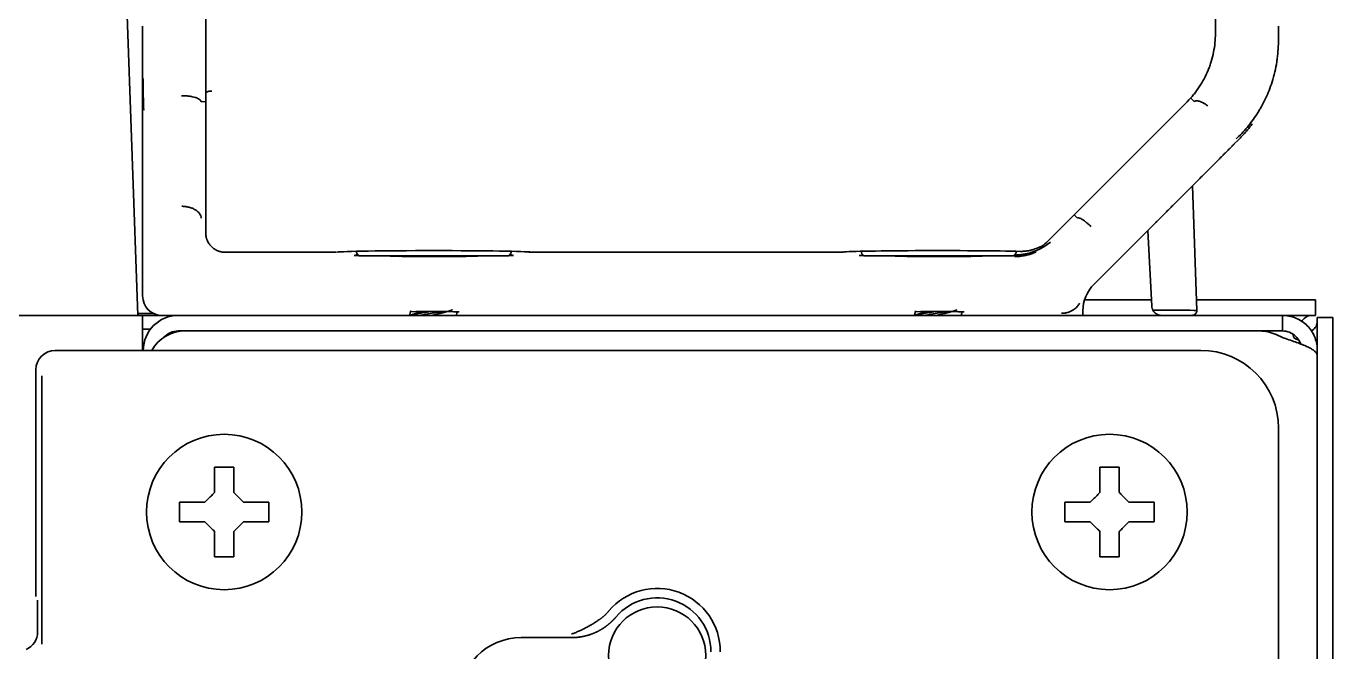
# Model space of a CAD drawing. Header units: inches. Extents: x 90 to 4161, y -506 to 3104.
# Drawn here: x 2934.4 to 3001.7, y 2917.5 to 2949.7 of the extents above; entities that cross this region are included whole.
import ezdxf

# ---------------------------------------------------------------- set-up
doc = ezdxf.new("R2010")
doc.units = ezdxf.units.IN
doc.layers.add('1', color=7, linetype='Continuous', true_color=0xffffff)
doc.layers.add('4', color=7, linetype='Continuous', true_color=0xffffff)

msp = doc.modelspace()

# ---------------------------------------------------------------- linework, layer by layer
at = {"layer": '1', "color": 7, "linetype": 'Continuous', "lineweight": 35}
for p, q in [((2943.641, 2984.101), (2943.641, 2946.283)), ((2995.641, 2949.32), (2995.641, 2984.064)), ((2943.64, 2945.798), (2943.398, 2945.797)), ((2943.709, 2946.283), (2943.641, 2946.283)), ((2943.641, 2946.283), (2943.641, 2939.047)), ((2987.034, 2938.637), (2994.159, 2945.762)), ((2994.373, 2945.974), (2994.545, 2945.8)), ((2940.391, 2943.622), (2940.391, 2945.354)), ((2996.823, 2943.829), (2996.616, 2943.622)), ((2994.458, 2941.464), (2994.682, 2935.056)), ((2988.542, 2939.804), (2988.372, 2939.975)), ((2940.391, 2935.797), (2940.391, 2939.292)), ((2992.285, 2939.292), (2989.398, 2936.404)), ((2992.366, 2935.271), (2992.162, 2939.168)), ((2986.695, 2938.361), (2986.608, 2938.317)), ((2944.65, 2938.047), (2950.381, 2938.047)), ((2950.41, 2938.053), (2950.508, 2938.063)), ((2950.479, 2938.057), (2950.508, 2938.063)), ((2951.541, 2937.869), (2959.241, 2937.869)), ((2960.274, 2938.063), (2960.289, 2938.059)), ((2960.274, 2938.063), (2960.372, 2938.053)), ((2960.289, 2938.059), (2960.387, 2938.05)), ((2960.387, 2938.05), (2976.395, 2938.05)), ((2976.395, 2938.05), (2976.493, 2938.059)), ((2976.41, 2938.053), (2976.508, 2938.063)), ((2976.493, 2938.059), (2976.508, 2938.063)), ((2977.541, 2937.869), (2985.241, 2937.869)), ((2988.812, 2935.025), (2988.808, 2934.797)), ((2992.347, 2935.597), (2988.898, 2935.597)), ((2998.791, 2935.597), (2994.654, 2935.597)), ((2998.791, 2935.597), (3000.791, 2935.597)), ((3000.791, 2935.597), (3000.791, 2934.797)), ((2311.391, 2934.797), (2940.391, 2934.797)), ((2940.391, 2932.997), (2940.391, 2934.797)), ((2942.227, 2934.797), (2941.391, 2934.797)), ((2942.227, 2934.797), (2997.92, 2934.797)), ((2997.92, 2934.797), (2998.765, 2934.797)), ((2998.765, 2934.797), (2999.091, 2934.797)), ((3000.791, 2934.797), (2999.097, 2934.797)), ((3000.891, 2934.697), (3001.691, 2934.697)), ((3000.891, 2932.997), (3000.891, 2934.697)), ((3001.691, 2934.697), (3001.691, 2932.697)), ((2940.391, 2934.096), (2940.801, 2934.096)), ((2942.227, 2933.997), (2997.92, 2933.997)), ((2942.591, 2933.995), (2997.92, 2933.995)), ((2947.191, 2933.995), (2947.191, 2933.997)), ((2954.207, 2933.997), (2954.207, 2933.995)), ((2956.619, 2933.995), (2956.619, 2933.997)), ((2980.207, 2933.997), (2980.207, 2933.995)), ((2982.619, 2933.995), (2982.619, 2933.997)), ((2988.795, 2933.997), (2988.794, 2933.995)), ((2992.191, 2933.997), (2992.191, 2933.995)), ((2998.765, 2933.997), (2997.92, 2933.997)), ((2998.765, 2933.997), (2999.091, 2933.997)), ((2999.091, 2933.656), (2998.765, 2933.808)), ((2935.89, 2932.997), (2994.891, 2932.997)), ((2940.45, 2933.285), (2940.391, 2933.285)), ((2994.891, 2932.997), (2940.391, 2932.997)), ((3000.891, 2932.747), (3000.891, 2932.997)), ((3000.891, 2932.747), (3000.891, 2292.897)), ((3001.691, 2599.711), (3001.691, 2932.697)), ((2934.891, 2920.332), (2934.891, 2931.998)), ((2935.207, 2917.869), (2935.207, 2931.682)), ((2998.891, 2841.492), (2998.891, 2928.997)), ((2998.891, 2928.997), (2998.891, 2842.997)), ((2942.291, 2924.679), (2942.291, 2925.179)), ((2946.891, 2925.179), (2946.891, 2924.679)), ((2987.891, 2924.679), (2987.891, 2925.179)), ((2992.491, 2925.179), (2992.491, 2924.679)), ((2942.291, 2924.179), (2942.291, 2924.679)), ((2946.891, 2924.679), (2946.891, 2924.179)), ((2987.891, 2924.179), (2987.891, 2924.679)), ((2992.491, 2924.679), (2992.491, 2924.179)), ((2934.979, 2920.134), (2934.979, 2918.509)), ((2934.979, 2920.134), (2934.979, 2918.509)), ((2934.979, 2918.509), (2934.979, 2918.509)), ((2962.482, 2918.215), (2959.891, 2918.215))]:
    msp.add_line(p, q, dxfattribs=at)
for centre, radius in [((2944.591, 2924.679), 4), ((2990.191, 2924.679), 4), ((2966.891, 2917.297), 2.5)]:
    msp.add_circle(centre, radius, dxfattribs=at)
for centre, radius, start, end in [((2951.674, 2938.119), 0.283, 184.36395, 241.92751), ((2953.476, 2937.369), 0.5, 69.35766, 90), ((2957.306, 2937.369), 0.5, 90, 110.64234), ((2959.108, 2938.119), 0.283, 298.07249, 355.63605), ((2977.674, 2938.119), 0.283, 184.36395, 241.92751), ((2979.476, 2937.369), 0.5, 69.35766, 90), ((2983.306, 2937.369), 0.5, 90, 110.64234), ((2985.108, 2938.119), 0.283, 298.07249, 355.63605), ((2994.432, 2935.047), 0.25, 270, 2), ((2942.227, 2932.997), 1.8, 90, 179.999), ((2942.591, 2931.995), 2, 90, 149.93297), ((2942.227, 2932.997), 1, 90, 139.03456), ((2997.92, 2931.995), 2, 65, 90), ((2999.891, 2933.797), 0.25, 180, 270), ((2994.891, 2928.997), 4, 0, 90), ((2994.891, 2928.997), 4, 0, 90), ((2966.891, 2917.497), 3.25, 359.72506, 139.87598), ((2966.891, 2917.497), 2.767, 359.72506, 139.87598), ((2959.891, 2914.997), 3.217, 90, 180)]:
    msp.add_arc(centre, radius, start, end, dxfattribs=at)
for centre, major_axis, ratio, start_param, end_param in [((2993.139, 2948.276), (-3.124, -4.07), 0.473404, 1.299842, 1.309701), ((2985.262, 2940.902), (1.148, -2.772), 0.999955, 6.01557, 6.569023), ((2986.372, 2938.763), (0.163, -0.473), 0.995747, 0.000475, 0.204726), ((2985.611, 2940.042), (1.848, -0.766), 0.999566, 5.678377, 5.884902), ((2986.03, 2939.044), (-1.626, -1.249), 0.473047, 1.829921, 1.841407), ((2944.145, 2938.547), (1.116, -0.264), 0.380575, 5.251916, 5.269218), ((2955.391, 2938.045), (5, 0), 0.017455, 0.087266, 3.054326), ((2955.391, 2937.849), (-5, 0), 0.008727, 5.595551, 5.675486), ((2955.391, 2937.85), (2.25, 0), 0.008727, 2.516907, 4.712389), ((2955.391, 2937.85), (2.25, 0), 0.008727, 4.712389, 6.907871), ((2955.391, 2937.849), (-5, 0), 0.008727, 3.749292, 3.829227), ((2981.391, 2938.045), (5, 0), 0.017455, 0.573782, 3.054326), ((2981.391, 2937.849), (-5, 0), 0.008727, 5.595553, 5.669875), ((2981.391, 2937.85), (2.25, 0), 0.008727, 2.516907, 4.712389), ((2981.391, 2937.85), (2.25, 0), 0.008727, 4.712389, 6.907871), ((2981.391, 2937.849), (-5, 0), 0.008727, 3.67098, 3.823514), ((2990.812, 2934.99), (-1.841, 0.782), 0.999823, 5.899274, 6.667096), ((2941.391, 2935.797), (-0.707, -0.707), 0.999695, 5.497939, 7.068431), ((2955.391, 2934.954), (2.25, 0), 0.017455, 0.95304, 2.147184), ((2981.391, 2934.954), (2.25, 0), 0.017455, 0.95304, 2.147184), ((2988.679, 2935.047), (-6.003, -0.009), 0.001452, 3.141641, 4.038282), ((2935.892, 2931.997), (-0.708, 0.708), 0.998783, 5.498396, 7.067974), ((2933.978, 2918.511), (0.709, -0.709), 0.997569, 5.922109, 7.067974)]:
    msp.add_ellipse(centre, major_axis=major_axis, ratio=ratio, start_param=start_param, end_param=end_param, dxfattribs=at)
for points, knots in [([(2940.391, 2945.354), (2940.391, 2945.365), (2940.391, 2945.389), (2940.391, 2945.424), (2940.391, 2945.461), (2940.391, 2945.498), (2940.391, 2945.536), (2940.391, 2945.575), (2940.391, 2945.615), (2940.391, 2945.655), (2940.391, 2945.696), (2940.391, 2945.738), (2940.391, 2945.781), (2940.391, 2945.824), (2940.391, 2945.869), (2940.391, 2945.913), (2940.391, 2945.959), (2940.391, 2946.005), (2940.391, 2946.052), (2940.391, 2946.1), (2940.391, 2946.163), (2940.391, 2946.248), (2940.391, 2946.361), (2940.391, 2946.492), (2940.391, 2946.69), (2940.391, 2946.922), (2940.391, 2947.175), (2940.391, 2947.444), (2940.391, 2947.748), (2940.391, 2948.083), (2940.391, 2948.337), (2940.391, 2948.531), (2940.391, 2948.683), (2940.391, 2948.852), (2940.391, 2948.998), (2940.391, 2949.114), (2940.391, 2949.193), (2940.391, 2949.267), (2940.391, 2949.337), (2940.391, 2949.401), (2940.391, 2949.461), (2940.391, 2949.515), (2940.391, 2949.564), (2940.391, 2949.609), (2940.391, 2949.648), (2940.391, 2949.673), (2940.391, 2949.684)], [0, 0, 0, 0, 0.013179, 0.026356, 0.039529, 0.0527, 0.065868, 0.079034, 0.092197, 0.105359, 0.118519, 0.131676, 0.144832, 0.157987, 0.171139, 0.184291, 0.19744, 0.210588, 0.223735, 0.23688, 0.250024, 0.275281, 0.304535, 0.337783, 0.375028, 0.449528, 0.500014, 0.545331, 0.624998, 0.691882, 0.749985, 0.776818, 0.806595, 0.839319, 0.87499, 0.891178, 0.906401, 0.92066, 0.933954, 0.946284, 0.957649, 0.96805, 0.977485, 0.985955, 0.99346, 1, 1, 1, 1]), ([(2995.641, 2949.308), (2995.641, 2949.144), (2995.633, 2948.982), (2995.601, 2948.66), (2995.577, 2948.501), (2995.514, 2948.184), (2995.475, 2948.027), (2995.416, 2947.832), (2995.404, 2947.793), (2995.379, 2947.716), (2995.366, 2947.677), (2995.324, 2947.562), (2995.295, 2947.486), (2995.202, 2947.26), (2995.134, 2947.114), (2994.982, 2946.829), (2994.9, 2946.69), (2994.766, 2946.487), (2994.696, 2946.388), (2994.623, 2946.29), (2994.573, 2946.225), (2994.547, 2946.193), (2994.418, 2946.035), (2994.309, 2945.913), (2994.194, 2945.797)], [0, 0, 0, 0, 0.125, 0.125, 0.25, 0.25, 0.375, 0.375, 0.40625, 0.40625, 0.4375, 0.4375, 0.5, 0.5, 0.625, 0.625, 0.75, 0.75, 0.8125, 0.84375, 0.84375, 0.875, 0.875, 1, 1, 1, 1]), ([(2998.891, 2948.901), (2998.891, 2948.913), (2998.891, 2948.936), (2998.891, 2948.971), (2998.891, 2949.005), (2998.891, 2949.039), (2998.891, 2949.073), (2998.891, 2949.105), (2998.891, 2949.137), (2998.891, 2949.169), (2998.891, 2949.199), (2998.891, 2949.23), (2998.891, 2949.259), (2998.891, 2949.288), (2998.891, 2949.317), (2998.891, 2949.344), (2998.891, 2949.371), (2998.891, 2949.398), (2998.891, 2949.424), (2998.891, 2949.449), (2998.891, 2949.473), (2998.891, 2949.497), (2998.891, 2949.521), (2998.891, 2949.543), (2998.891, 2949.565), (2998.891, 2949.587), (2998.891, 2949.607), (2998.891, 2949.627), (2998.891, 2949.647), (2998.891, 2949.666), (2998.891, 2949.678), (2998.891, 2949.684)], [0, 0, 0, 0, 0.045822, 0.090837, 0.135046, 0.178447, 0.221042, 0.262828, 0.303807, 0.343977, 0.383338, 0.42189, 0.459633, 0.496565, 0.532688, 0.567999, 0.602498, 0.636186, 0.669061, 0.701124, 0.732373, 0.762807, 0.792428, 0.821233, 0.849223, 0.876396, 0.902752, 0.928292, 0.953013, 0.976916, 1, 1, 1, 1]), ([(2998.885, 2948.903), (2998.885, 2948.726), (2998.878, 2948.549), (2998.857, 2948.284), (2998.848, 2948.195), (2998.827, 2948.02), (2998.815, 2947.932), (2998.775, 2947.67), (2998.707, 2947.324), (2998.613, 2946.983), (2998.56, 2946.814)], [0, 0, 0, 0, 0.25, 0.25, 0.375, 0.375, 0.5, 0.5, 0.75, 1, 1, 1, 1]), ([(2998.891, 2948.901), (2998.891, 2948.891), (2998.891, 2948.881), (2998.891, 2948.862), (2998.891, 2948.853), (2998.891, 2948.825), (2998.891, 2948.807), (2998.891, 2948.782), (2998.89, 2948.774), (2998.89, 2948.757), (2998.89, 2948.75), (2998.89, 2948.727), (2998.89, 2948.712), (2998.89, 2948.698)], [0, 0, 0, 0, 0.125, 0.125, 0.25, 0.25, 0.5, 0.5, 0.625, 0.625, 0.75, 0.75, 1, 1, 1, 1]), ([(2940.446, 2945.356), (2940.445, 2945.388), (2940.444, 2945.421), (2940.441, 2945.487), (2940.438, 2945.587), (2940.435, 2945.688), (2940.429, 2945.891), (2940.426, 2946.029), (2940.421, 2946.239), (2940.419, 2946.345), (2940.417, 2946.452), (2940.416, 2946.524), (2940.415, 2946.56), (2940.412, 2946.741), (2940.411, 2946.886), (2940.409, 2947.032)], [0, 0, 0, 0, 0.0625, 0.0625, 0.125, 0.25, 0.25, 0.5, 0.5, 0.625, 0.6875, 0.6875, 0.75, 0.75, 1, 1, 1, 1]), ([(2998.56, 2946.814), (2998.513, 2946.664), (2998.461, 2946.518), (2998.348, 2946.232), (2998.288, 2946.091), (2998.158, 2945.816), (2998.089, 2945.682), (2997.997, 2945.517), (2997.978, 2945.484), (2997.941, 2945.419), (2997.921, 2945.387), (2997.863, 2945.29), (2997.824, 2945.227), (2997.704, 2945.04), (2997.621, 2944.921), (2997.451, 2944.69), (2997.363, 2944.58), (2997.183, 2944.366), (2997.091, 2944.263), (2996.904, 2944.064), (2996.808, 2943.969), (2996.71, 2943.877)], [0, 0, 0, 0, 0.125, 0.125, 0.25, 0.25, 0.375, 0.375, 0.40625, 0.40625, 0.4375, 0.4375, 0.5, 0.5, 0.625, 0.625, 0.75, 0.75, 0.875, 0.875, 1, 1, 1, 1]), ([(2943.398, 2945.798), (2943.397, 2945.818), (2943.39, 2945.838), (2943.37, 2945.868), (2943.362, 2945.878), (2943.343, 2945.897), (2943.331, 2945.907), (2943.293, 2945.934), (2943.262, 2945.952), (2943.217, 2945.973), (2943.207, 2945.977), (2943.188, 2945.985), (2943.178, 2945.989), (2943.146, 2946.001), (2943.124, 2946.008), (2943.055, 2946.03), (2943.005, 2946.042), (2942.937, 2946.056), (2942.923, 2946.059), (2942.895, 2946.064), (2942.853, 2946.071), (2942.779, 2946.082), (2942.718, 2946.089), (2942.672, 2946.093), (2942.656, 2946.094), (2942.624, 2946.097), (2942.608, 2946.098), (2942.56, 2946.101), (2942.528, 2946.102), (2942.479, 2946.104), (2942.463, 2946.104), (2942.43, 2946.105), (2942.414, 2946.105), (2942.398, 2946.105)], [0, 0, 0, 0, 0.125, 0.125, 0.1875, 0.1875, 0.25, 0.25, 0.375, 0.375, 0.40625, 0.40625, 0.4375, 0.4375, 0.5, 0.5, 0.625, 0.625, 0.65625, 0.65625, 0.6875, 0.75, 0.8125, 0.8125, 0.84375, 0.84375, 0.875, 0.875, 0.9375, 0.9375, 0.96875, 0.96875, 1, 1, 1, 1]), ([(2943.709, 2946.283), (2943.709, 2946.287), (2943.711, 2946.291), (2943.716, 2946.297), (2943.718, 2946.299), (2943.723, 2946.302), (2943.726, 2946.304), (2943.736, 2946.31), (2943.743, 2946.313), (2943.762, 2946.32), (2943.772, 2946.323), (2943.795, 2946.328), (2943.808, 2946.331), (2943.828, 2946.334), (2943.835, 2946.335), (2943.849, 2946.337), (2943.857, 2946.338), (2943.879, 2946.34), (2943.895, 2946.341), (2943.919, 2946.343), (2943.927, 2946.343), (2943.943, 2946.343), (2943.951, 2946.343), (2943.959, 2946.343)], [0, 0, 0, 0, 0.125, 0.125, 0.1875, 0.1875, 0.25, 0.25, 0.375, 0.375, 0.5, 0.5, 0.625, 0.625, 0.6875, 0.6875, 0.75, 0.75, 0.875, 0.875, 0.9375, 0.9375, 1, 1, 1, 1]), ([(2994.546, 2945.801), (2994.559, 2945.813), (2994.591, 2945.833), (2994.633, 2945.842), (2994.669, 2945.844), (2994.681, 2945.844), (2994.707, 2945.843), (2994.72, 2945.841), (2994.761, 2945.835), (2994.791, 2945.828), (2994.837, 2945.813), (2994.853, 2945.808), (2994.887, 2945.795), (2994.903, 2945.788), (2994.954, 2945.765), (2994.989, 2945.747), (2995.044, 2945.717), (2995.062, 2945.706), (2995.099, 2945.684), (2995.118, 2945.672), (2995.146, 2945.653), (2995.16, 2945.643), (2995.175, 2945.633), (2995.184, 2945.627), (2995.189, 2945.623), (2995.213, 2945.606), (2995.231, 2945.593), (2995.25, 2945.578)], [0, 0, 0, 0, 0.125, 0.25, 0.25, 0.3125, 0.3125, 0.375, 0.375, 0.5, 0.5, 0.5625, 0.5625, 0.625, 0.625, 0.75, 0.75, 0.8125, 0.8125, 0.875, 0.875, 0.90625, 0.921875, 0.921875, 0.9375, 0.9375, 1, 1, 1, 1]), ([(2996.859, 2943.865), (2997.01, 2944.017), (2997.156, 2944.179), (2997.377, 2944.448), (2997.457, 2944.55), (2997.534, 2944.654)], [0, 0, 0, 0, 0.631014, 0.631014, 1, 1, 1, 1]), ([(2940.391, 2939.292), (2940.391, 2939.31), (2940.391, 2939.352), (2940.391, 2939.42), (2940.391, 2939.501), (2940.391, 2939.595), (2940.391, 2939.701), (2940.391, 2939.818), (2940.391, 2939.963), (2940.391, 2940.124), (2940.391, 2940.293), (2940.391, 2940.445), (2940.391, 2940.639), (2940.391, 2940.893), (2940.391, 2941.228), (2940.391, 2941.532), (2940.391, 2941.801), (2940.391, 2942.054), (2940.391, 2942.333), (2940.391, 2942.601), (2940.391, 2942.797), (2940.391, 2942.936), (2940.391, 2943.044), (2940.391, 2943.153), (2940.391, 2943.251), (2940.391, 2943.335), (2940.391, 2943.403), (2940.391, 2943.461), (2940.391, 2943.509), (2940.391, 2943.549), (2940.391, 2943.58), (2940.391, 2943.603), (2940.391, 2943.616), (2940.391, 2943.622)], [0, 0, 0, 0, 0.010709, 0.023803, 0.03928, 0.05714, 0.077382, 0.100006, 0.125012, 0.16069, 0.193416, 0.223193, 0.25002, 0.308133, 0.375012, 0.454684, 0.499999, 0.550492, 0.624988, 0.695478, 0.749979, 0.779389, 0.810026, 0.841892, 0.874987, 0.900181, 0.922642, 0.94237, 0.959365, 0.973626, 0.985153, 0.993944, 1, 1, 1, 1]), ([(2996.616, 2943.622), (2996.609, 2943.616), (2996.594, 2943.6), (2996.565, 2943.571), (2996.526, 2943.532), (2996.476, 2943.482), (2996.413, 2943.42), (2996.338, 2943.344), (2996.248, 2943.254), (2996.146, 2943.152), (2996.038, 2943.044), (2995.93, 2942.936), (2995.79, 2942.796), (2995.593, 2942.599), (2995.323, 2942.329), (2995.045, 2942.052), (2994.793, 2941.799), (2994.523, 2941.53), (2994.219, 2941.225), (2993.885, 2940.891), (2993.632, 2940.638), (2993.438, 2940.445), (2993.286, 2940.292), (2993.118, 2940.124), (2992.972, 2939.978), (2992.856, 2939.862), (2992.776, 2939.783), (2992.702, 2939.708), (2992.633, 2939.639), (2992.568, 2939.574), (2992.509, 2939.515), (2992.454, 2939.461), (2992.405, 2939.411), (2992.361, 2939.367), (2992.321, 2939.328), (2992.297, 2939.303), (2992.285, 2939.292)], [0, 0, 0, 0, 0.0061, 0.01531, 0.027667, 0.04322, 0.062032, 0.084179, 0.109751, 0.139649, 0.168791, 0.197137, 0.224648, 0.276341, 0.344632, 0.418422, 0.469345, 0.515612, 0.598152, 0.668476, 0.730211, 0.758888, 0.790823, 0.826032, 0.864529, 0.882031, 0.898505, 0.913948, 0.928354, 0.941722, 0.954048, 0.96533, 0.975568, 0.984759, 0.992903, 1, 1, 1, 1]), ([(2943.403, 2939.799), (2943.403, 2939.84), (2943.395, 2939.879), (2943.376, 2939.938), (2943.367, 2939.958), (2943.348, 2939.996), (2943.336, 2940.015), (2943.298, 2940.071), (2943.267, 2940.106), (2943.222, 2940.148), (2943.212, 2940.156), (2943.193, 2940.172), (2943.183, 2940.18), (2943.151, 2940.203), (2943.129, 2940.218), (2943.06, 2940.261), (2943.01, 2940.286), (2942.942, 2940.314), (2942.928, 2940.319), (2942.9, 2940.33), (2942.857, 2940.345), (2942.784, 2940.366), (2942.723, 2940.379), (2942.677, 2940.388), (2942.661, 2940.391), (2942.629, 2940.396), (2942.613, 2940.398), (2942.565, 2940.404), (2942.533, 2940.407), (2942.492, 2940.41), (2942.484, 2940.41), (2942.468, 2940.411), (2942.444, 2940.412), (2942.42, 2940.412), (2942.403, 2940.412)], [0, 0, 0, 0, 0.125, 0.125, 0.1875, 0.1875, 0.25, 0.25, 0.375, 0.375, 0.40625, 0.40625, 0.4375, 0.4375, 0.5, 0.5, 0.625, 0.625, 0.65625, 0.65625, 0.6875, 0.75, 0.8125, 0.8125, 0.84375, 0.84375, 0.875, 0.875, 0.9375, 0.9375, 0.953125, 0.953125, 0.96875, 1, 1, 1, 1]), ([(2988.542, 2939.804), (2988.55, 2939.811), (2988.562, 2939.815), (2988.584, 2939.816), (2988.592, 2939.815), (2988.611, 2939.812), (2988.62, 2939.81), (2988.653, 2939.8), (2988.677, 2939.79), (2988.717, 2939.77), (2988.731, 2939.762), (2988.753, 2939.75), (2988.76, 2939.746), (2988.776, 2939.736), (2988.784, 2939.732), (2988.824, 2939.707), (2988.858, 2939.684), (2988.911, 2939.646), (2988.929, 2939.632), (2988.957, 2939.611), (2988.967, 2939.604), (2988.986, 2939.589), (2988.995, 2939.581), (2989.044, 2939.543), (2989.084, 2939.509), (2989.134, 2939.466), (2989.15, 2939.452), (2989.165, 2939.439), (2989.175, 2939.43), (2989.18, 2939.425), (2989.206, 2939.402), (2989.226, 2939.384), (2989.247, 2939.365)], [0, 0, 0, 0, 0.125, 0.125, 0.1875, 0.1875, 0.25, 0.25, 0.375, 0.375, 0.4375, 0.4375, 0.46875, 0.46875, 0.5, 0.5, 0.625, 0.625, 0.6875, 0.6875, 0.71875, 0.71875, 0.75, 0.75, 0.875, 0.875, 0.90625, 0.921875, 0.921875, 0.9375, 0.9375, 1, 1, 1, 1]), ([(2943.641, 2939.047), (2943.641, 2939.016), (2943.642, 2938.985), (2943.648, 2938.922), (2943.653, 2938.891), (2943.665, 2938.828), (2943.672, 2938.797), (2943.686, 2938.75), (2943.691, 2938.734), (2943.702, 2938.703), (2943.708, 2938.688), (2943.738, 2938.612), (2943.769, 2938.553), (2943.814, 2938.484), (2943.824, 2938.471), (2943.843, 2938.444), (2943.853, 2938.431), (2943.885, 2938.392), (2943.907, 2938.367), (2943.977, 2938.297), (2944.028, 2938.254), (2944.097, 2938.208), (2944.111, 2938.199), (2944.139, 2938.182), (2944.182, 2938.157), (2944.227, 2938.136), (2944.287, 2938.111), (2944.318, 2938.1), (2944.364, 2938.086), (2944.38, 2938.082), (2944.412, 2938.074), (2944.428, 2938.07), (2944.507, 2938.054), (2944.57, 2938.048), (2944.632, 2938.047)], [0, 0, 0, 0, 0.0625, 0.0625, 0.125, 0.125, 0.1875, 0.1875, 0.21875, 0.21875, 0.25, 0.25, 0.375, 0.375, 0.40625, 0.40625, 0.4375, 0.4375, 0.5, 0.5, 0.625, 0.625, 0.65625, 0.65625, 0.6875, 0.75, 0.75, 0.8125, 0.8125, 0.84375, 0.84375, 0.875, 0.875, 1, 1, 1, 1]), ([(2985.59, 2938.093), (2985.66, 2938.091), (2985.727, 2938.093), (2985.856, 2938.103), (2985.917, 2938.111), (2986.033, 2938.13), (2986.088, 2938.141), (2986.152, 2938.157), (2986.165, 2938.161), (2986.19, 2938.167), (2986.227, 2938.178), (2986.261, 2938.188), (2986.372, 2938.224), (2986.445, 2938.253), (2986.532, 2938.29), (2986.557, 2938.302), (2986.598, 2938.32), (2986.615, 2938.328), (2986.627, 2938.333)], [0, 0, 0, 0, 0.125, 0.125, 0.25, 0.25, 0.375, 0.375, 0.40625, 0.40625, 0.4375, 0.5, 0.5, 0.75, 0.75, 0.875, 0.875, 1, 1, 1, 1]), ([(2951.448, 2937.952), (2951.442, 2937.947), (2951.436, 2937.942), (2951.418, 2937.929), (2951.406, 2937.92), (2951.383, 2937.905), (2951.371, 2937.898), (2951.347, 2937.887), (2951.335, 2937.883), (2951.31, 2937.876), (2951.298, 2937.874), (2951.286, 2937.874)], [0, 0, 0, 0, 0.116169, 0.116169, 0.337126, 0.337126, 0.558084, 0.558084, 0.779042, 0.779042, 1, 1, 1, 1]), ([(2959.496, 2937.874), (2959.472, 2937.875), (2959.447, 2937.881), (2959.411, 2937.899), (2959.399, 2937.905), (2959.375, 2937.92), (2959.364, 2937.929), (2959.347, 2937.942), (2959.341, 2937.947), (2959.335, 2937.951)], [0, 0, 0, 0, 0.445484, 0.445484, 0.668226, 0.668226, 0.890968, 0.890968, 1, 1, 1, 1]), ([(2977.486, 2937.917), (2977.467, 2937.913), (2977.449, 2937.908), (2977.387, 2937.889), (2977.345, 2937.875), (2977.302, 2937.875)], [0, 0, 0, 0, 0.288762, 0.288762, 1, 1, 1, 1]), ([(2985.262, 2937.903), (2985.285, 2937.903), (2985.311, 2937.903), (2985.354, 2937.904), (2985.369, 2937.905), (2985.392, 2937.905), (2985.4, 2937.906), (2985.415, 2937.906), (2985.423, 2937.907), (2985.463, 2937.909), (2985.497, 2937.911), (2985.549, 2937.916), (2985.566, 2937.917), (2985.601, 2937.921), (2985.619, 2937.923), (2985.637, 2937.925)], [0, 0, 0, 0, 0.25, 0.25, 0.375, 0.375, 0.4375, 0.4375, 0.5, 0.5, 0.75, 0.75, 0.875, 0.875, 1, 1, 1, 1]), ([(2986.383, 2938.061), (2986.382, 2938.06), (2986.381, 2938.06), (2986.377, 2938.059), (2986.374, 2938.059), (2986.359, 2938.054), (2986.34, 2938.049), (2986.291, 2938.033), (2986.231, 2938.015), (2986.138, 2937.988), (2986.076, 2937.973), (2986.051, 2937.967), (2986.038, 2937.963), (2985.998, 2937.954), (2985.97, 2937.948), (2985.882, 2937.93), (2985.818, 2937.918), (2985.681, 2937.899), (2985.606, 2937.89), (2985.448, 2937.879), (2985.363, 2937.876), (2985.273, 2937.877)], [0, 0, 0, 0, 0.016482, 0.016482, 0.050397, 0.050397, 0.186054, 0.186054, 0.321712, 0.45737, 0.491284, 0.491284, 0.525198, 0.525198, 0.593027, 0.593027, 0.728685, 0.728685, 0.864342, 0.864342, 1, 1, 1, 1]), ([(2985.296, 2937.822), (2985.34, 2937.823), (2985.384, 2937.824), (2985.468, 2937.829), (2985.509, 2937.832), (2985.628, 2937.844), (2985.701, 2937.854), (2985.837, 2937.878), (2985.9, 2937.892), (2986.014, 2937.921), (2986.066, 2937.935), (2986.136, 2937.957), (2986.158, 2937.964), (2986.199, 2937.978), (2986.218, 2937.985), (2986.27, 2938.005), (2986.329, 2938.028), (2986.363, 2938.045), (2986.386, 2938.056), (2986.391, 2938.06), (2986.391, 2938.061)], [0, 0, 0, 0, 0.062743, 0.062743, 0.125486, 0.125486, 0.250973, 0.250973, 0.376459, 0.376459, 0.501945, 0.501945, 0.564688, 0.564688, 0.627431, 0.627431, 0.752918, 0.878404, 0.878404, 1, 1, 1, 1]), ([(2955.212, 2934.992), (2955.11, 2934.975), (2955.008, 2934.957), (2954.776, 2934.916), (2954.518, 2934.87), (2954.289, 2934.823), (2954.162, 2934.794), (2954.138, 2934.789), (2954.116, 2934.784)], [0, 0, 0, 0, 0.252416, 0.252416, 0.587392, 0.922367, 0.922367, 1, 1, 1, 1]), ([(2954.431, 2934.891), (2954.47, 2934.903), (2954.512, 2934.916), (2954.572, 2934.932), (2954.587, 2934.936), (2954.618, 2934.944), (2954.634, 2934.948), (2954.681, 2934.96), (2954.714, 2934.968), (2954.763, 2934.98), (2954.78, 2934.984), (2954.796, 2934.988)], [0, 0, 0, 0, 0.380334, 0.380334, 0.505116, 0.505116, 0.629898, 0.629898, 0.879461, 0.879461, 1, 1, 1, 1]), ([(2955.76, 2934.989), (2955.743, 2934.986), (2955.725, 2934.983), (2955.578, 2934.956), (2955.308, 2934.91), (2955.036, 2934.863), (2954.814, 2934.824), (2954.726, 2934.808), (2954.64, 2934.792)], [0, 0, 0, 0, 0.048009, 0.048009, 0.403627, 0.759246, 0.759246, 1, 1, 1, 1]), ([(2956.345, 2935.08), (2956.342, 2935.079), (2956.309, 2935.068), (2956.275, 2935.056), (2956.208, 2935.035), (2956.174, 2935.025), (2956.119, 2935.009), (2956.101, 2935.003), (2956.063, 2934.993), (2956.044, 2934.988), (2955.947, 2934.961), (2955.866, 2934.94), (2955.761, 2934.914), (2955.74, 2934.908), (2955.697, 2934.898), (2955.675, 2934.892), (2955.61, 2934.876), (2955.566, 2934.866), (2955.441, 2934.836), (2955.36, 2934.817), (2955.279, 2934.797)], [0, 0, 0, 0, 0.009963, 0.121908, 0.121908, 0.233852, 0.233852, 0.289824, 0.289824, 0.345796, 0.345796, 0.569685, 0.569685, 0.625658, 0.625658, 0.68163, 0.68163, 0.793574, 0.793574, 1, 1, 1, 1]), ([(2981.212, 2934.992), (2981.11, 2934.975), (2981.008, 2934.957), (2980.776, 2934.916), (2980.518, 2934.87), (2980.289, 2934.823), (2980.162, 2934.794), (2980.138, 2934.789), (2980.116, 2934.784)], [0, 0, 0, 0, 0.252416, 0.252416, 0.587392, 0.922367, 0.922367, 1, 1, 1, 1]), ([(2980.431, 2934.891), (2980.47, 2934.903), (2980.512, 2934.916), (2980.572, 2934.932), (2980.587, 2934.936), (2980.618, 2934.944), (2980.634, 2934.948), (2980.681, 2934.96), (2980.714, 2934.968), (2980.763, 2934.98), (2980.78, 2934.984), (2980.796, 2934.988)], [0, 0, 0, 0, 0.380334, 0.380334, 0.505116, 0.505116, 0.629898, 0.629898, 0.879461, 0.879461, 1, 1, 1, 1]), ([(2981.76, 2934.989), (2981.743, 2934.986), (2981.725, 2934.983), (2981.578, 2934.956), (2981.308, 2934.91), (2981.036, 2934.863), (2980.814, 2934.824), (2980.726, 2934.808), (2980.64, 2934.792)], [0, 0, 0, 0, 0.048009, 0.048009, 0.403627, 0.759246, 0.759246, 1, 1, 1, 1]), ([(2982.345, 2935.08), (2982.342, 2935.079), (2982.309, 2935.068), (2982.275, 2935.056), (2982.208, 2935.035), (2982.174, 2935.025), (2982.119, 2935.009), (2982.101, 2935.003), (2982.063, 2934.993), (2982.044, 2934.988), (2981.947, 2934.961), (2981.866, 2934.94), (2981.761, 2934.914), (2981.74, 2934.908), (2981.697, 2934.898), (2981.675, 2934.892), (2981.61, 2934.876), (2981.566, 2934.866), (2981.441, 2934.836), (2981.36, 2934.817), (2981.279, 2934.797)], [0, 0, 0, 0, 0.009963, 0.121908, 0.121908, 0.233852, 0.233852, 0.289824, 0.289824, 0.345796, 0.345796, 0.569685, 0.569685, 0.625658, 0.625658, 0.68163, 0.68163, 0.793574, 0.793574, 1, 1, 1, 1]), ([(2987.72, 2934.905), (2987.759, 2934.904), (2987.795, 2934.906), (2987.864, 2934.912), (2987.896, 2934.917), (2987.958, 2934.928), (2987.987, 2934.935), (2988.029, 2934.946), (2988.042, 2934.95), (2988.069, 2934.958), (2988.082, 2934.963), (2988.145, 2934.985), (2988.19, 2935.005), (2988.253, 2935.038), (2988.272, 2935.049), (2988.311, 2935.073), (2988.329, 2935.085), (2988.381, 2935.121), (2988.413, 2935.146), (2988.472, 2935.198), (2988.499, 2935.225), (2988.548, 2935.279), (2988.57, 2935.307), (2988.612, 2935.363), (2988.63, 2935.391), (2988.647, 2935.42)], [0, 0, 0, 0, 0.0625, 0.0625, 0.125, 0.125, 0.1875, 0.1875, 0.21875, 0.21875, 0.25, 0.25, 0.375, 0.375, 0.4375, 0.4375, 0.5, 0.5, 0.625, 0.625, 0.75, 0.75, 0.875, 0.875, 1, 1, 1, 1]), ([(2992.366, 2935.271), (2992.368, 2935.233), (2992.374, 2935.197), (2992.39, 2935.143), (2992.396, 2935.126), (2992.41, 2935.092), (2992.417, 2935.075), (2992.426, 2935.059)], [0, 0, 0, 0, 0.5, 0.5, 0.75, 0.75, 1, 1, 1, 1]), ([(2992.426, 2935.059), (2992.435, 2935.043), (2992.444, 2935.028), (2992.458, 2935.007), (2992.463, 2935.001), (2992.473, 2934.988), (2992.478, 2934.982), (2992.492, 2934.964), (2992.502, 2934.954), (2992.521, 2934.935), (2992.531, 2934.926), (2992.55, 2934.909), (2992.56, 2934.901), (2992.579, 2934.887), (2992.589, 2934.881), (2992.617, 2934.863), (2992.636, 2934.853), (2992.672, 2934.836), (2992.691, 2934.828), (2992.727, 2934.817), (2992.745, 2934.812), (2992.78, 2934.804), (2992.797, 2934.802), (2992.823, 2934.799), (2992.832, 2934.798), (2992.849, 2934.797), (2992.857, 2934.797), (2992.866, 2934.797)], [0, 0, 0, 0, 0.0625, 0.0625, 0.09375, 0.09375, 0.125, 0.125, 0.1875, 0.1875, 0.25, 0.25, 0.3125, 0.3125, 0.375, 0.375, 0.5, 0.5, 0.625, 0.625, 0.75, 0.75, 0.875, 0.875, 0.9375, 0.9375, 1, 1, 1, 1]), ([(2999.091, 2934.797), (2999.203, 2934.797), (2999.314, 2934.787), (2999.534, 2934.746), (2999.641, 2934.715), (2999.849, 2934.634), (2999.949, 2934.583), (3000.139, 2934.465), (3000.228, 2934.397), (3000.392, 2934.246), (3000.467, 2934.163), (3000.601, 2933.984), (3000.659, 2933.888), (3000.757, 2933.688), (3000.797, 2933.583), (3000.856, 2933.368), (3000.876, 2933.257), (3000.885, 2933.146)], [0, 0, 0, 0, 0.125, 0.125, 0.25, 0.25, 0.375, 0.375, 0.5, 0.5, 0.625, 0.625, 0.75, 0.75, 0.875, 0.875, 1, 1, 1, 1]), ([(3000.55, 2934.797), (3000.476, 2934.797), (3000.402, 2934.774), (3000.255, 2934.684), (3000.181, 2934.617), (3000.093, 2934.517), (3000.079, 2934.5), (3000.064, 2934.482)], [0, 0, 0, 0, 0.455931, 0.455931, 0.911863, 0.911863, 1, 1, 1, 1]), ([(3000.578, 2933.972), (3000.595, 2933.986), (3000.611, 2934), (3000.711, 2934.087), (3000.778, 2934.161), (3000.868, 2934.308), (3000.891, 2934.382), (3000.891, 2934.456)], [0, 0, 0, 0, 0.085296, 0.085296, 0.542648, 0.542648, 1, 1, 1, 1]), ([(2999.091, 2933.997), (2999.215, 2933.997), (2999.339, 2933.974), (2999.57, 2933.884), (2999.677, 2933.817), (2999.859, 2933.649), (2999.935, 2933.548), (3000.006, 2933.403), (3000.021, 2933.368), (3000.033, 2933.332)], [0, 0, 0, 0, 0.302566, 0.302566, 0.605132, 0.605132, 0.907698, 0.907698, 1, 1, 1, 1]), ([(3000.885, 2932.771), (3000.876, 2932.808), (3000.856, 2932.844), (3000.797, 2932.918), (3000.757, 2932.955), (3000.659, 2933.029), (3000.601, 2933.066), (3000.467, 2933.14), (3000.392, 2933.176), (3000.228, 2933.25), (3000.139, 2933.287), (2999.949, 2933.361), (2999.849, 2933.398), (2999.641, 2933.472), (2999.534, 2933.508), (2999.314, 2933.582), (2999.203, 2933.619), (2999.091, 2933.656)], [0, 0, 0, 0, 0.125, 0.125, 0.25, 0.25, 0.375, 0.375, 0.5, 0.5, 0.625, 0.625, 0.75, 0.75, 0.875, 0.875, 1, 1, 1, 1]), ([(3000.885, 2933.146), (3000.886, 2933.134), (3000.888, 2933.11), (3000.89, 2933.073), (3000.891, 2933.036), (3000.891, 2933.01), (3000.891, 2932.997)], [0, 0, 0, 0, 0.244951, 0.494182, 0.746344, 1, 1, 1, 1]), ([(3000.891, 2932.747), (3000.891, 2932.748), (3000.891, 2932.748), (3000.89, 2932.753), (3000.888, 2932.76), (3000.886, 2932.767), (3000.885, 2932.771)], [0, 0, 0, 0, 0.253656, 0.505818, 0.755049, 1, 1, 1, 1]), ([(2945.091, 2926.979), (2945.091, 2926.777), (2945.091, 2926.567), (2945.091, 2926.242), (2945.091, 2926.132), (2945.091, 2925.908), (2945.091, 2925.795), (2945.091, 2925.679)], [0, 0, 0, 0, 0.5, 0.5, 0.75, 0.75, 1, 1, 1, 1]), ([(2990.691, 2926.979), (2990.691, 2926.777), (2990.691, 2926.567), (2990.691, 2926.242), (2990.691, 2926.132), (2990.691, 2925.908), (2990.691, 2925.795), (2990.691, 2925.679)], [0, 0, 0, 0, 0.5, 0.5, 0.75, 0.75, 1, 1, 1, 1]), ([(2942.291, 2925.179), (2942.494, 2925.179), (2942.704, 2925.179), (2943.029, 2925.179), (2943.139, 2925.179), (2943.362, 2925.179), (2943.476, 2925.179), (2943.591, 2925.179)], [0, 0, 0, 0, 0.5, 0.5, 0.75, 0.75, 1, 1, 1, 1]), ([(2987.891, 2925.179), (2988.094, 2925.179), (2988.304, 2925.179), (2988.629, 2925.179), (2988.739, 2925.179), (2988.962, 2925.179), (2989.076, 2925.179), (2989.191, 2925.179)], [0, 0, 0, 0, 0.5, 0.5, 0.75, 0.75, 1, 1, 1, 1]), ([(2944.091, 2922.379), (2944.091, 2922.582), (2944.091, 2922.792), (2944.091, 2923.117), (2944.091, 2923.227), (2944.091, 2923.451), (2944.091, 2923.564), (2944.091, 2923.679)], [0, 0, 0, 0, 0.5, 0.5, 0.75, 0.75, 1, 1, 1, 1]), ([(2946.891, 2924.179), (2946.688, 2924.179), (2946.478, 2924.179), (2946.153, 2924.179), (2946.043, 2924.179), (2945.82, 2924.179), (2945.706, 2924.179), (2945.591, 2924.179)], [0, 0, 0, 0, 0.5, 0.5, 0.75, 0.75, 1, 1, 1, 1]), ([(2989.691, 2922.379), (2989.691, 2922.582), (2989.691, 2922.792), (2989.691, 2923.117), (2989.691, 2923.227), (2989.691, 2923.451), (2989.691, 2923.564), (2989.691, 2923.679)], [0, 0, 0, 0, 0.5, 0.5, 0.75, 0.75, 1, 1, 1, 1]), ([(2992.491, 2924.179), (2992.288, 2924.179), (2992.078, 2924.179), (2991.753, 2924.179), (2991.643, 2924.179), (2991.42, 2924.179), (2991.306, 2924.179), (2991.191, 2924.179)], [0, 0, 0, 0, 0.5, 0.5, 0.75, 0.75, 1, 1, 1, 1]), ([(2964.775, 2919.281), (2964.769, 2919.274), (2964.757, 2919.26), (2964.74, 2919.239), (2964.722, 2919.219), (2964.703, 2919.199), (2964.685, 2919.179), (2964.666, 2919.159), (2964.648, 2919.139), (2964.629, 2919.12), (2964.61, 2919.1), (2964.591, 2919.081), (2964.571, 2919.062), (2964.552, 2919.043), (2964.532, 2919.024), (2964.512, 2919.006), (2964.492, 2918.988), (2964.472, 2918.97), (2964.451, 2918.952), (2964.431, 2918.934), (2964.41, 2918.916), (2964.389, 2918.899), (2964.368, 2918.882), (2964.347, 2918.865), (2964.325, 2918.848), (2964.304, 2918.831), (2964.282, 2918.815), (2964.26, 2918.799), (2964.238, 2918.783), (2964.216, 2918.767), (2964.194, 2918.751), (2964.171, 2918.736), (2964.149, 2918.721), (2964.126, 2918.706), (2964.103, 2918.691), (2964.081, 2918.676), (2964.057, 2918.662), (2964.034, 2918.648), (2964.011, 2918.634), (2963.988, 2918.62), (2963.964, 2918.606), (2963.94, 2918.593), (2963.916, 2918.58), (2963.893, 2918.567), (2963.868, 2918.554), (2963.844, 2918.542), (2963.82, 2918.53), (2963.796, 2918.518), (2963.771, 2918.506), (2963.747, 2918.494), (2963.722, 2918.483), (2963.697, 2918.472), (2963.672, 2918.461), (2963.647, 2918.45), (2963.622, 2918.44), (2963.597, 2918.429), (2963.572, 2918.419), (2963.546, 2918.41), (2963.521, 2918.4), (2963.495, 2918.391), (2963.47, 2918.382), (2963.444, 2918.373), (2963.418, 2918.364), (2963.392, 2918.356), (2963.366, 2918.348), (2963.34, 2918.34), (2963.314, 2918.332), (2963.288, 2918.325), (2963.262, 2918.318), (2963.235, 2918.311), (2963.209, 2918.304), (2963.183, 2918.298), (2963.156, 2918.291), (2963.13, 2918.285), (2963.103, 2918.28), (2963.077, 2918.274), (2963.05, 2918.269), (2963.023, 2918.264), (2962.996, 2918.259), (2962.97, 2918.254), (2962.943, 2918.25), (2962.916, 2918.246), (2962.889, 2918.242), (2962.862, 2918.239), (2962.835, 2918.235), (2962.808, 2918.232), (2962.781, 2918.23), (2962.754, 2918.227), (2962.727, 2918.225), (2962.7, 2918.223), (2962.673, 2918.221), (2962.645, 2918.219), (2962.618, 2918.218), (2962.591, 2918.217), (2962.564, 2918.216), (2962.537, 2918.215), (2962.51, 2918.215), (2962.491, 2918.215), (2962.482, 2918.215)], [0, 0, 0, 0, 0.010416, 0.020832, 0.031248, 0.041665, 0.052081, 0.062497, 0.072913, 0.083329, 0.093746, 0.104162, 0.114578, 0.124994, 0.13541, 0.145827, 0.156243, 0.166659, 0.177075, 0.187491, 0.197908, 0.208324, 0.21874, 0.229156, 0.239573, 0.249989, 0.260405, 0.270822, 0.281238, 0.291654, 0.302071, 0.312487, 0.322903, 0.33332, 0.343736, 0.354152, 0.364569, 0.374985, 0.385401, 0.395818, 0.406234, 0.416651, 0.427067, 0.437484, 0.4479, 0.458317, 0.468733, 0.47915, 0.489566, 0.499983, 0.510399, 0.520816, 0.531233, 0.541649, 0.552066, 0.562482, 0.572899, 0.583316, 0.593733, 0.604149, 0.614566, 0.624983, 0.635399, 0.645816, 0.656233, 0.66665, 0.677067, 0.687484, 0.697901, 0.708317, 0.718734, 0.729151, 0.739568, 0.749985, 0.760402, 0.770819, 0.781236, 0.791653, 0.802071, 0.812488, 0.822905, 0.833322, 0.843739, 0.854156, 0.864574, 0.874991, 0.885408, 0.895825, 0.906243, 0.91666, 0.927078, 0.937495, 0.947912, 0.95833, 0.968747, 0.979165, 0.989582, 1, 1, 1, 1]), ([(2963.884, 2919.122), (2963.828, 2919.085), (2963.772, 2919.048), (2963.659, 2918.975), (2963.602, 2918.94), (2963.488, 2918.871), (2963.43, 2918.838), (2963.315, 2918.772), (2963.199, 2918.709), (2963.082, 2918.65), (2962.964, 2918.593), (2962.905, 2918.566), (2962.786, 2918.515), (2962.726, 2918.491), (2962.637, 2918.456), (2962.607, 2918.445), (2962.561, 2918.429), (2962.546, 2918.423), (2962.524, 2918.415), (2962.516, 2918.413), (2962.507, 2918.409), (2962.504, 2918.408), (2962.501, 2918.407), (2962.499, 2918.407), (2962.498, 2918.406), (2962.493, 2918.405), (2962.49, 2918.404), (2962.486, 2918.402)], [0, 0, 0, 0, 0.125, 0.125, 0.25, 0.25, 0.375, 0.375, 0.5, 0.625, 0.625, 0.75, 0.75, 0.875, 0.875, 0.9375, 0.9375, 0.96875, 0.96875, 0.984375, 0.984375, 0.988281, 0.990234, 0.990234, 0.992187, 0.992187, 1, 1, 1, 1])]:
    msp.add_open_spline(points, degree=3, knots=knots, dxfattribs=at)
for points, weights in [([(2995.641, 2949.308), (2995.641, 2949.314), (2995.641, 2949.32)], [0.500000193452, 0.499999806548, 0.500000193452]), ([(2950.383, 2938.047), (2950.382, 2938.047), (2950.381, 2938.047)], [0.500000289741, 0.499999710259, 0.500000289741])]:
    msp.add_rational_spline(points, weights, degree=2, dxfattribs=at)
for points, degree in [([(2943.398, 2945.797), (2943.398, 2945.797), (2943.398, 2945.797), (2943.398, 2945.798)], 3), ([(2994.546, 2945.801), (2994.546, 2945.8), (2994.545, 2945.8), (2994.545, 2945.8)], 3), ([(2996.859, 2943.865), (2996.846, 2943.852), (2996.834, 2943.84), (2996.823, 2943.829)], 3), ([(2943.403, 2939.799), (2943.403, 2939.798), (2943.403, 2939.797), (2943.403, 2939.797)], 3), ([(2988.542, 2939.804), (2988.542, 2939.804)], 1), ([(2986.696, 2938.362), (2986.696, 2938.362), (2986.695, 2938.361), (2986.695, 2938.361)], 3), ([(2986.535, 2938.29), (2986.571, 2938.303), (2986.608, 2938.317)], 2), ([(2954.202, 2935.039), (2954.17, 2934.918), (2954.138, 2934.797)], 2), ([(2956.545, 2934.798), (2956.571, 2934.89), (2956.597, 2934.983)], 2), ([(2980.202, 2935.039), (2980.17, 2934.918), (2980.138, 2934.797)], 2), ([(2982.545, 2934.798), (2982.571, 2934.89), (2982.597, 2934.983)], 2), ([(2954.444, 2934.897), (2954.294, 2934.844), (2954.133, 2934.795)], 2), ([(2980.444, 2934.897), (2980.294, 2934.844), (2980.133, 2934.795)], 2), ([(2999.091, 2934.797), (2999.091, 2933.997)], 1), ([(2944.091, 2925.679), (2944.091, 2925.734), (2944.091, 2925.842), (2944.091, 2926.003), (2944.091, 2926.162), (2944.091, 2926.318), (2944.091, 2926.469), (2944.091, 2926.626), (2944.091, 2926.792), (2944.091, 2926.916), (2944.091, 2926.979)], 3), ([(2944.091, 2926.979), (2944.258, 2926.979), (2944.591, 2926.979), (2944.924, 2926.979), (2945.091, 2926.979)], 3), ([(2989.691, 2925.679), (2989.691, 2925.734), (2989.691, 2925.842), (2989.691, 2926.003), (2989.691, 2926.162), (2989.691, 2926.318), (2989.691, 2926.469), (2989.691, 2926.626), (2989.691, 2926.792), (2989.691, 2926.916), (2989.691, 2926.979)], 3), ([(2989.691, 2926.979), (2989.858, 2926.979), (2990.191, 2926.979), (2990.524, 2926.979), (2990.691, 2926.979)], 3), ([(2943.591, 2925.179), (2943.615, 2925.203), (2943.662, 2925.251), (2943.734, 2925.322), (2943.805, 2925.393), (2943.877, 2925.465), (2943.948, 2925.536), (2944.019, 2925.608), (2944.067, 2925.656), (2944.091, 2925.679)], 3), ([(2945.091, 2925.679), (2945.117, 2925.653), (2945.168, 2925.602), (2945.242, 2925.528), (2945.314, 2925.457), (2945.384, 2925.387), (2945.453, 2925.317), (2945.522, 2925.249), (2945.568, 2925.202), (2945.591, 2925.179)], 3), ([(2989.191, 2925.179), (2989.215, 2925.203), (2989.262, 2925.251), (2989.334, 2925.322), (2989.405, 2925.393), (2989.477, 2925.465), (2989.548, 2925.536), (2989.619, 2925.608), (2989.667, 2925.656), (2989.691, 2925.679)], 3), ([(2990.691, 2925.679), (2990.717, 2925.653), (2990.768, 2925.602), (2990.842, 2925.528), (2990.914, 2925.457), (2990.984, 2925.387), (2991.053, 2925.317), (2991.122, 2925.249), (2991.168, 2925.202), (2991.191, 2925.179)], 3), ([(2945.591, 2925.179), (2945.645, 2925.179), (2945.753, 2925.179), (2945.915, 2925.179), (2946.074, 2925.179), (2946.229, 2925.179), (2946.381, 2925.179), (2946.538, 2925.179), (2946.704, 2925.179), (2946.827, 2925.179), (2946.891, 2925.179)], 3), ([(2991.191, 2925.179), (2991.245, 2925.179), (2991.353, 2925.179), (2991.515, 2925.179), (2991.674, 2925.179), (2991.829, 2925.179), (2991.981, 2925.179), (2992.138, 2925.179), (2992.304, 2925.179), (2992.427, 2925.179), (2992.491, 2925.179)], 3), ([(2943.591, 2924.179), (2943.537, 2924.179), (2943.429, 2924.179), (2943.267, 2924.179), (2943.108, 2924.179), (2942.953, 2924.179), (2942.801, 2924.179), (2942.645, 2924.179), (2942.478, 2924.179), (2942.355, 2924.179), (2942.291, 2924.179)], 3), ([(2944.091, 2923.679), (2944.065, 2923.706), (2944.014, 2923.757), (2943.94, 2923.83), (2943.868, 2923.902), (2943.798, 2923.972), (2943.729, 2924.042), (2943.66, 2924.11), (2943.614, 2924.156), (2943.591, 2924.179)], 3), ([(2945.591, 2924.179), (2945.567, 2924.156), (2945.52, 2924.108), (2945.448, 2924.037), (2945.377, 2923.965), (2945.306, 2923.894), (2945.234, 2923.822), (2945.163, 2923.751), (2945.115, 2923.703), (2945.091, 2923.679)], 3), ([(2945.091, 2923.679), (2945.091, 2923.625), (2945.091, 2923.517), (2945.091, 2923.355), (2945.091, 2923.197), (2945.091, 2923.041), (2945.091, 2922.889), (2945.091, 2922.733), (2945.091, 2922.567), (2945.091, 2922.443), (2945.091, 2922.379)], 3), ([(2989.191, 2924.179), (2989.137, 2924.179), (2989.029, 2924.179), (2988.867, 2924.179), (2988.708, 2924.179), (2988.553, 2924.179), (2988.401, 2924.179), (2988.245, 2924.179), (2988.078, 2924.179), (2987.955, 2924.179), (2987.891, 2924.179)], 3), ([(2989.691, 2923.679), (2989.665, 2923.706), (2989.614, 2923.757), (2989.54, 2923.83), (2989.468, 2923.902), (2989.398, 2923.972), (2989.329, 2924.042), (2989.26, 2924.11), (2989.214, 2924.156), (2989.191, 2924.179)], 3), ([(2991.191, 2924.179), (2991.167, 2924.156), (2991.12, 2924.108), (2991.048, 2924.037), (2990.977, 2923.965), (2990.906, 2923.894), (2990.834, 2923.822), (2990.763, 2923.751), (2990.715, 2923.703), (2990.691, 2923.679)], 3), ([(2990.691, 2923.679), (2990.691, 2923.625), (2990.691, 2923.517), (2990.691, 2923.355), (2990.691, 2923.197), (2990.691, 2923.041), (2990.691, 2922.889), (2990.691, 2922.733), (2990.691, 2922.567), (2990.691, 2922.443), (2990.691, 2922.379)], 3), ([(2945.091, 2922.379), (2944.924, 2922.379), (2944.591, 2922.379), (2944.258, 2922.379), (2944.091, 2922.379)], 3), ([(2990.691, 2922.379), (2990.524, 2922.379), (2990.191, 2922.379), (2989.858, 2922.379), (2989.691, 2922.379)], 3), ([(2963.885, 2919.122), (2964.176, 2919.317), (2964.406, 2919.592)], 2)]:
    msp.add_open_spline(points, degree=degree, dxfattribs=at)
at = {"layer": '4', "color": 7, "linetype": 'Continuous', "lineweight": 35}
for p, q in [((2939.117, 2964.111), (2940.141, 2934.797)), ((2940.138, 2934.889), (2940.972, 2934.889)), ((2940.391, 2934.797), (2941.391, 2934.797))]:
    msp.add_line(p, q, dxfattribs=at)

doc.saveas('drawing.dxf')
